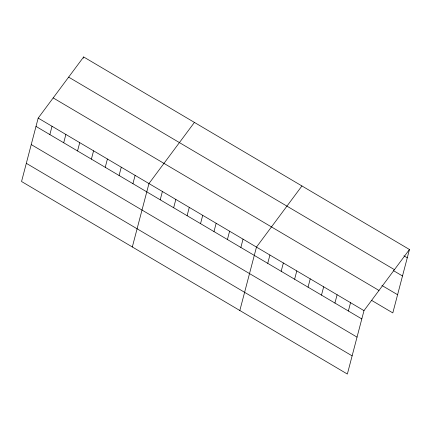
<?xml version="1.0" encoding="UTF-8"?>
<svg xmlns="http://www.w3.org/2000/svg" width="431" height="431" viewBox="0 0 431 431"><rect width="100%" height="100%" fill="white"/><g stroke="black" fill="none" stroke-linecap="round" stroke-linejoin="round"><path stroke-width="0.65" d="M38.187 118.094L21.55 181.505L347.354 374.049L363.985 310.632L409.45 249.495L83.646 56.951L38.187 118.094L363.985 310.632M49.856 134.585L52.032 126.278M83.312 58.233L83.646 56.951M63.702 142.769L65.878 134.461M77.548 150.952L79.724 142.639M91.394 159.131L93.57 150.823M105.239 167.314L107.421 159.007M119.085 175.498L121.267 167.19M132.931 183.681L135.113 175.374M132.322 246.968L148.959 183.558L194.419 122.415M160.219 199.806L162.395 191.499M173.655 207.747L175.837 199.44M187.097 215.694L189.279 207.381M200.539 223.635L202.715 215.328M213.975 231.576L216.157 223.269M227.417 239.517L229.594 231.21M240.854 247.459L243.036 239.151M239.835 310.509L256.472 247.092L301.937 185.955M267.732 263.346L269.914 255.039M281.174 271.288L283.35 262.98M294.61 279.229L296.792 270.921M308.052 287.17L310.228 278.862M321.488 295.116L323.67 286.804M334.93 303.058L337.107 294.75M348.367 310.999L350.548 302.691M409.45 249.495L392.813 312.906L371.533 300.332M403.912 255.815L407.268 257.803M68.648 77.127L394.446 269.671M393.541 270.69L402.5 275.985M381.904 285.457L397.587 294.723M53.191 97.918L378.989 290.456M36.005 126.402L361.808 318.94M31.237 144.584L357.035 337.128M26.323 163.322L352.122 355.861"/></g></svg>
